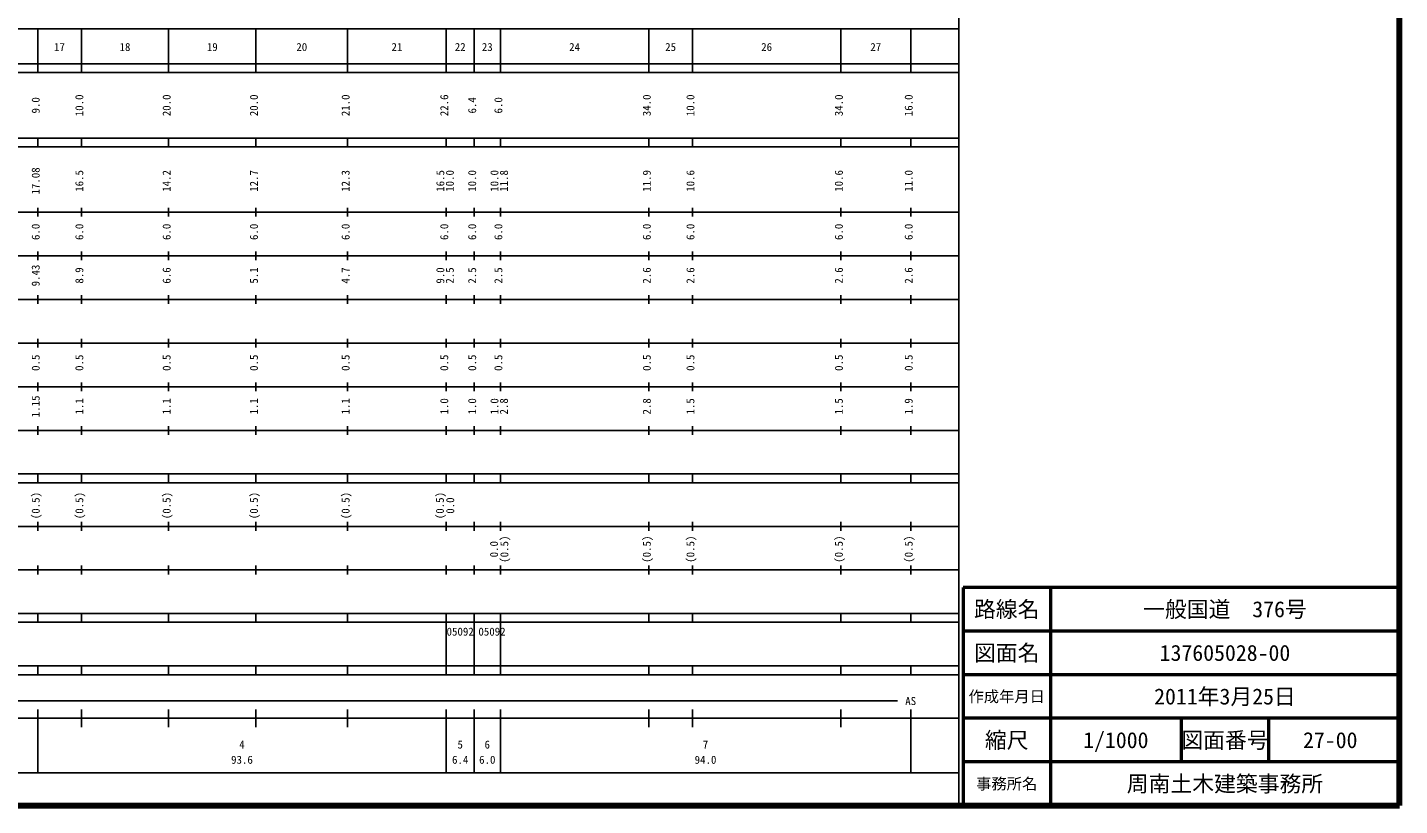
# Model space of a CAD drawing. Units: millimetres on the paper, enlarged 1000 times. Extents: x 40000 to 680000, y 20000 to 380000.
# Drawn here: x 365654 to 680000, y 20000 to 198357 of the extents above; entities that cross this region are included whole.
import ezdxf
from ezdxf.enums import TextEntityAlignment as Align

# ---------------------------------------------------------------- set-up
doc = ezdxf.new("R2010")
doc.units = ezdxf.units.MM
doc.header["$LTSCALE"] = 1000
for name, color, linetype, lineweight in [('M-TTL', 2, 'Continuous', 140), ('M-TTL-BAND', 7, 'Continuous', 25), ('M-TTL-FRAM', 2, 'Continuous', 50), ('M-TTL-LINE', 7, 'Continuous', 50)]:
    doc.layers.add(name, color=color, linetype=linetype, lineweight=lineweight)
doc.layers.add('M-TTL-TXT', color=7, linetype='Continuous')
doc.styles.add('ＭＳ ゴシック', font='')
doc.styles.get('ＭＳ ゴシック').set_extended_font_data('MS Gothic')

msp = doc.modelspace()

# ---------------------------------------------------------------- linework, layer by layer
at = {"layer": 'M-TTL'}
for p, q in [((680000, 20000), (680000, 380000)), ((40000, 20000), (680000, 20000))]:
    msp.add_line(p, q, dxfattribs=at)
at = {"layer": 'M-TTL-BAND'}
for p, q in [((579000, 20000), (579000, 370000)), ((68000, 198000), (579000, 198000)), ((368000, 188000), (368000, 198000)), ((378000, 188000), (378000, 198000)), ((398000, 188000), (398000, 198000)), ((418000, 188000), (418000, 198000)), ((439000, 188000), (439000, 198000)), ((461600, 188000), (461600, 198000)), ((468000, 188000), (468000, 198000)), ((474000, 188000), (474000, 198000)), ((508000, 188000), (508000, 198000)), ((518000, 188000), (518000, 198000)), ((552000, 188000), (552000, 198000)), ((568000, 188000), (568000, 198000)), ((40000, 190000), (579000, 190000)), ((40000, 188000), (579000, 188000)), ((40000, 173000), (579000, 173000)), ((368000, 171000), (368000, 173000)), ((378000, 171000), (378000, 173000)), ((398000, 171000), (398000, 173000)), ((418000, 171000), (418000, 173000)), ((439000, 171000), (439000, 173000)), ((461600, 171000), (461600, 173000)), ((468000, 171000), (468000, 173000)), ((474000, 171000), (474000, 173000)), ((508000, 171000), (508000, 173000)), ((518000, 171000), (518000, 173000)), ((552000, 171000), (552000, 173000)), ((568000, 171000), (568000, 173000)), ((40000, 171000), (579000, 171000)), ((40000, 156000), (579000, 156000)), ((368000, 155000), (368000, 157000)), ((378000, 155000), (378000, 157000)), ((398000, 155000), (398000, 157000)), ((418000, 155000), (418000, 157000)), ((439000, 155000), (439000, 157000)), ((461600, 155000), (461600, 157000)), ((468000, 155000), (468000, 157000)), ((474000, 155000), (474000, 157000)), ((508000, 155000), (508000, 157000)), ((518000, 155000), (518000, 157000)), ((552000, 155000), (552000, 157000)), ((568000, 155000), (568000, 157000)), ((46000, 146000), (579000, 146000)), ((368000, 145000), (368000, 147000)), ((378000, 145000), (378000, 147000)), ((398000, 145000), (398000, 147000)), ((418000, 145000), (418000, 147000)), ((439000, 145000), (439000, 147000)), ((461600, 145000), (461600, 147000)), ((468000, 145000), (468000, 147000)), ((474000, 145000), (474000, 147000)), ((508000, 145000), (508000, 147000)), ((518000, 145000), (518000, 147000)), ((552000, 145000), (552000, 147000)), ((568000, 145000), (568000, 147000)), ((52000, 136000), (579000, 136000)), ((368000, 135000), (368000, 137000)), ((378000, 135000), (378000, 137000)), ((398000, 135000), (398000, 137000)), ((418000, 135000), (418000, 137000)), ((439000, 135000), (439000, 137000)), ((461600, 135000), (461600, 137000)), ((468000, 135000), (468000, 137000)), ((474000, 135000), (474000, 137000)), ((508000, 135000), (508000, 137000)), ((518000, 135000), (518000, 137000)), ((552000, 135000), (552000, 137000)), ((568000, 135000), (568000, 137000)), ((46000, 126000), (579000, 126000)), ((368000, 125000), (368000, 127000)), ((378000, 125000), (378000, 127000)), ((398000, 125000), (398000, 127000)), ((418000, 125000), (418000, 127000)), ((439000, 125000), (439000, 127000)), ((461600, 125000), (461600, 127000)), ((468000, 125000), (468000, 127000)), ((474000, 125000), (474000, 127000)), ((508000, 125000), (508000, 127000)), ((518000, 125000), (518000, 127000)), ((552000, 125000), (552000, 127000)), ((568000, 125000), (568000, 127000)), ((368000, 115000), (368000, 117000)), ((378000, 115000), (378000, 117000)), ((398000, 115000), (398000, 117000)), ((418000, 115000), (418000, 117000)), ((439000, 115000), (439000, 117000)), ((461600, 115000), (461600, 117000)), ((468000, 115000), (468000, 117000)), ((474000, 115000), (474000, 117000)), ((508000, 115000), (508000, 117000)), ((518000, 115000), (518000, 117000)), ((552000, 115000), (552000, 117000)), ((568000, 115000), (568000, 117000)), ((52000, 116000), (579000, 116000)), ((368000, 105000), (368000, 107000)), ((378000, 105000), (378000, 107000)), ((398000, 105000), (398000, 107000)), ((418000, 105000), (418000, 107000)), ((439000, 105000), (439000, 107000)), ((461600, 105000), (461600, 107000)), ((468000, 105000), (468000, 107000)), ((474000, 105000), (474000, 107000)), ((508000, 105000), (508000, 107000)), ((518000, 105000), (518000, 107000)), ((552000, 105000), (552000, 107000)), ((568000, 105000), (568000, 107000)), ((46000, 106000), (579000, 106000)), ((40000, 96000), (579000, 96000)), ((368000, 94000), (368000, 96000)), ((378000, 94000), (378000, 96000)), ((398000, 94000), (398000, 96000)), ((418000, 94000), (418000, 96000)), ((439000, 94000), (439000, 96000)), ((461600, 94000), (461600, 96000)), ((468000, 94000), (468000, 96000)), ((474000, 94000), (474000, 96000)), ((508000, 94000), (508000, 96000)), ((518000, 94000), (518000, 96000)), ((552000, 94000), (552000, 96000)), ((568000, 94000), (568000, 96000)), ((40000, 94000), (579000, 94000)), ((368000, 83000), (368000, 85000)), ((378000, 83000), (378000, 85000)), ((398000, 83000), (398000, 85000)), ((418000, 83000), (418000, 85000)), ((439000, 83000), (439000, 85000)), ((461600, 83000), (461600, 85000)), ((468000, 83000), (468000, 85000)), ((474000, 83000), (474000, 85000)), ((508000, 83000), (508000, 85000)), ((518000, 83000), (518000, 85000)), ((552000, 83000), (552000, 85000)), ((568000, 83000), (568000, 85000)), ((49000, 84000), (579000, 84000)), ((40000, 74000), (579000, 74000)), ((368000, 73000), (368000, 75000)), ((378000, 73000), (378000, 75000)), ((398000, 73000), (398000, 75000)), ((418000, 73000), (418000, 75000)), ((439000, 73000), (439000, 75000)), ((461600, 73000), (461600, 75000)), ((468000, 73000), (468000, 75000)), ((474000, 73000), (474000, 75000)), ((508000, 73000), (508000, 75000)), ((518000, 73000), (518000, 75000)), ((552000, 73000), (552000, 75000)), ((568000, 73000), (568000, 75000)), ((40000, 64000), (579000, 64000)), ((368000, 62000), (368000, 64000)), ((378000, 62000), (378000, 64000)), ((398000, 62000), (398000, 64000)), ((418000, 62000), (418000, 64000)), ((439000, 62000), (439000, 64000)), ((461600, 62000), (461600, 64000)), ((468000, 62000), (468000, 64000)), ((474000, 62000), (474000, 64000)), ((508000, 62000), (508000, 64000)), ((518000, 62000), (518000, 64000)), ((552000, 62000), (552000, 64000)), ((568000, 62000), (568000, 64000)), ((40000, 62000), (579000, 62000)), ((461600, 52000), (461600, 62000)), ((468000, 52000), (468000, 62000)), ((468000, 52000), (468000, 62000)), ((474000, 52000), (474000, 62000)), ((40000, 52000), (579000, 52000)), ((368000, 50000), (368000, 52000)), ((378000, 50000), (378000, 52000)), ((398000, 50000), (398000, 52000)), ((418000, 50000), (418000, 52000)), ((439000, 50000), (439000, 52000)), ((461600, 50000), (461600, 52000)), ((468000, 50000), (468000, 52000)), ((474000, 50000), (474000, 52000)), ((508000, 50000), (508000, 52000)), ((518000, 50000), (518000, 52000)), ((552000, 50000), (552000, 52000)), ((568000, 50000), (568000, 52000)), ((40000, 50000), (579000, 50000)), ((71000, 44000), (565000, 44000)), ((368000, 27500), (368000, 42000)), ((378000, 38000), (378000, 42000)), ((398000, 38000), (398000, 42000)), ((418000, 38000), (418000, 42000)), ((439000, 38000), (439000, 42000)), ((461600, 27500), (461600, 42000)), ((468000, 27500), (468000, 42000)), ((474000, 27500), (474000, 42000)), ((508000, 38000), (508000, 42000)), ((518000, 38000), (518000, 42000)), ((552000, 38000), (552000, 42000)), ((568000, 27500), (568000, 42000)), ((40000, 40000), (579000, 40000)), ((68000, 27500), (579000, 27500))]:
    msp.add_line(p, q, dxfattribs=at)
at = {"layer": 'M-TTL-FRAM'}
for p, q in [((680000, 70000), (580000, 70000)), ((580000, 70000), (580000, 20000))]:
    msp.add_line(p, q, dxfattribs=at)
at = {"layer": 'M-TTL-LINE'}
for p, q in [((600000, 70000), (600000, 20000)), ((680000, 60000), (580000, 60000)), ((680000, 50000), (580000, 50000)), ((680000, 40000), (580000, 40000)), ((630000, 40000), (630000, 30000)), ((650000, 40000), (650000, 30000)), ((680000, 30000), (580000, 30000))]:
    msp.add_line(p, q, dxfattribs=at)

# ---------------------------------------------------------------- texts
at = {"layer": 'M-TTL-BAND', "style": 'ＭＳ ゴシック'}
for s, p in [('17', (373000, 192405)), ('18', (388000, 192405)), ('19', (408000, 192405)), ('20', (428500, 192405)), ('21', (450300, 192405)), ('22', (464800, 192405)), ('23', (471000, 192405)), ('24', (491000, 192405)), ('25', (513000, 192405)), ('26', (535000, 192405)), ('27', (560000, 192405)), ('AS', (568000, 42500)), ('4', (414800, 32523)), ('5', (464800, 32523)), ('6', (471000, 32523)), ('7', (521000, 32523)), ('93.6', (414800, 29033)), ('6.4', (464800, 29033)), ('6.0', (471000, 29033)), ('94.0', (521000, 29033))]:
    msp.add_text(s, height=1833, dxfattribs=at).set_placement(p, align=Align.BOTTOM_CENTER)
for s, p in [('10.0', (379000, 180500)), ('20.0', (399000, 180500)), ('20.0', (419000, 180500)), ('21.0', (440000, 180500)), ('22.6', (462600, 180500)), ('34.0', (509000, 180500)), ('10.0', (519000, 180500)), ('34.0', (553000, 180500)), ('16.0', (569000, 180500)), ('9.0', (369000, 180500)), ('6.4', (469000, 180500)), ('6.0', (475000, 180500)), ('17.08', (369000, 163174)), ('16.5', (379000, 163174)), ('14.2', (399000, 163174)), ('12.7', (419000, 163174)), ('12.3', (440000, 163174)), ('16.5', (461698, 163174)), ('10.0', (463876, 163174)), ('10.0', (469000, 163174)), ('10.0', (474098, 163174)), ('11.8', (476276, 163174)), ('11.9', (509000, 163174)), ('10.6', (519000, 163174)), ('10.6', (553000, 163174)), ('11.0', (569000, 163174)), ('6.0', (369000, 151500)), ('6.0', (379000, 151500)), ('6.0', (399000, 151500)), ('6.0', (419000, 151500)), ('6.0', (440000, 151500)), ('6.0', (462600, 151500)), ('6.0', (469000, 151500)), ('6.0', (475000, 151500)), ('6.0', (509000, 151500)), ('6.0', (519000, 151500)), ('6.0', (553000, 151500)), ('6.0', (569000, 151500)), ('9.43', (369000, 141500)), ('8.9', (379000, 141500)), ('6.6', (399000, 141500)), ('5.1', (419000, 141500)), ('4.7', (440000, 141500)), ('9.0', (461698, 141500)), ('2.5', (463876, 141500)), ('2.5', (469000, 141500)), ('2.5', (475000, 141500)), ('2.6', (509000, 141500)), ('2.6', (519000, 141500)), ('2.6', (553000, 141500)), ('2.6', (569000, 141500)), ('0.5', (369000, 121500)), ('0.5', (379000, 121500)), ('0.5', (399000, 121500)), ('0.5', (419000, 121500)), ('0.5', (440000, 121500)), ('0.5', (462600, 121500)), ('0.5', (469000, 121500)), ('0.5', (475000, 121500)), ('0.5', (509000, 121500)), ('0.5', (519000, 121500)), ('0.5', (553000, 121500)), ('0.5', (569000, 121500)), ('1.15', (369000, 111500)), ('1.1', (379000, 111500)), ('1.1', (399000, 111500)), ('1.1', (419000, 111500)), ('1.1', (440000, 111500)), ('1.0', (462600, 111500)), ('1.0', (469000, 111500)), ('1.0', (474098, 111500)), ('2.8', (476276, 111500)), ('2.8', (509000, 111500)), ('1.5', (519000, 111500)), ('1.5', (553000, 111500)), ('1.9', (569000, 111500)), ('(0.5)', (369000, 88764)), ('(0.5)', (379000, 88764)), ('(0.5)', (399000, 88764)), ('(0.5)', (419000, 88764)), ('(0.5)', (440000, 88764)), ('(0.5)', (461600, 88764)), ('0.0', (463970, 88764)), ('0.0', (474000, 78764)), ('(0.5)', (476370, 78764)), ('(0.5)', (509000, 78764)), ('(0.5)', (519000, 78764)), ('(0.5)', (553000, 78764)), ('(0.5)', (569000, 78764))]:
    msp.add_text(s, height=1833, rotation=90, dxfattribs=at).set_placement(p, align=Align.BOTTOM_CENTER)
for p in [(461675, 58405), (468967, 58405)]:
    msp.add_text('05092', height=1833, dxfattribs=at).set_placement(p, align=Align.BOTTOM_LEFT)
at = {"layer": 'M-TTL-TXT', "style": 'ＭＳ ゴシック'}
for s, height, p in [('路線名', 3666, (590000, 65000)), ('路線名', 3666, (590000, 65000)), ('一般国道\u3000376号', 3666, (640000, 65000)), ('図面名', 3666, (590000, 55000)), ('図面名', 3666, (590000, 55000)), ('137605028-00', 3666, (640000, 55000)), ('2011年3月25日', 3666, (640000, 45000)), ('作成年月日', 2566, (590000, 45000)), ('作成年月日', 2566, (590000, 45000)), ('縮尺', 3666, (590000, 35000)), ('縮尺', 3666, (590000, 35000)), ('1/1000', 3666, (615000, 35000)), ('図面番号', 3666, (640000, 35000)), ('図面番号', 3666, (640000, 35000)), ('27-00', 3666, (664125, 35000)), ('事務所名', 2566, (590000, 25000)), ('事務所名', 2566, (590000, 25000)), ('周南土木建築事務所', 3666, (640000, 25000))]:
    msp.add_text(s, height=height, dxfattribs=at).set_placement(p, align=Align.MIDDLE_CENTER)

doc.saveas('drawing.dxf')
